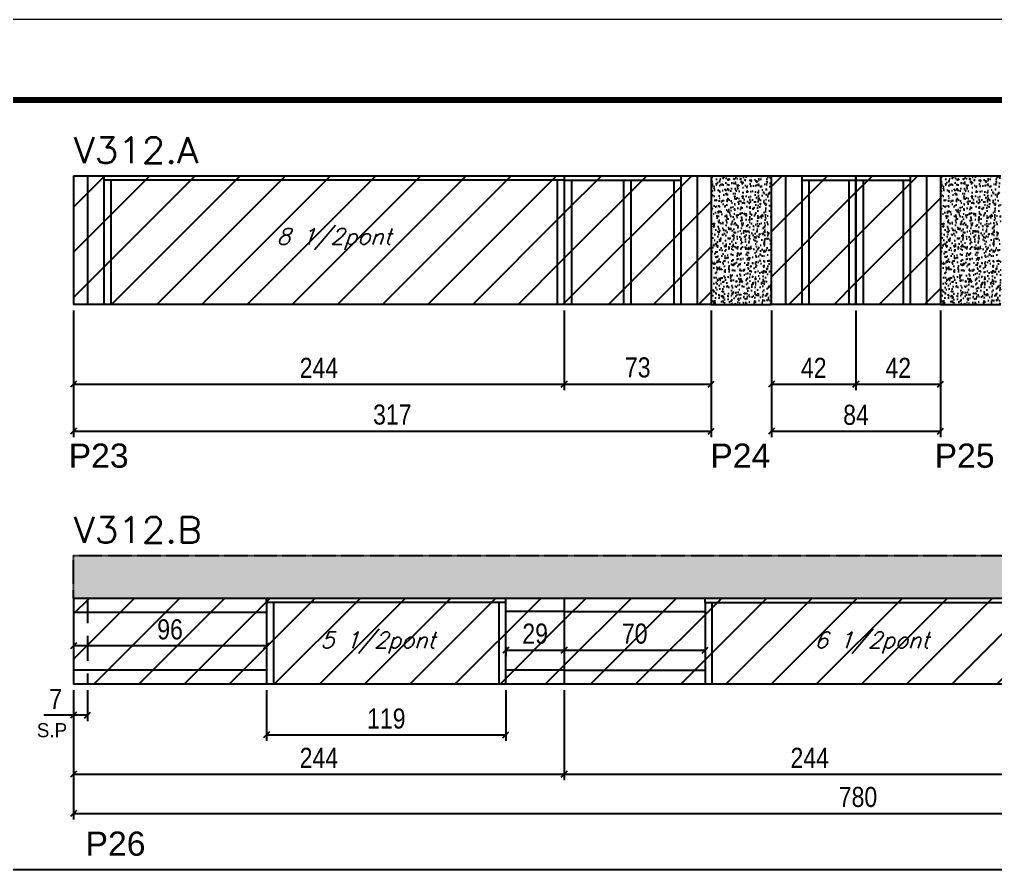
# Model space of a CAD drawing. Extents: x 137137 to 143418, y 10464 to 34486.
# Drawn here: x 142322.4 to 142807.5, y 32912 to 33337.2 of the extents above; entities that cross this region are included whole.
import ezdxf

# ---------------------------------------------------------------- set-up
doc = ezdxf.new("R2010")
doc.units = 0
doc.linetypes.add('DASHED', pattern=[0.75, 0.5, -0.25])
doc.linetypes.add('HIDDEN', pattern=[0.375, 0.25, -0.125])
for name, color, linetype in [('5', 5, 'Continuous'), ('COTA', 241, 'Continuous'), ('Painéis', 200, 'Continuous'), ('Reaproveitamento', 251, 'Continuous'), ('SARR_2.2x7', 40, 'Continuous'), ('SARR_3.5x7', 81, 'Continuous'), ('texto', 7, 'Continuous')]:
    doc.layers.add(name, color=color, linetype=linetype)
for name, color, linetype, lineweight in [('Folhas', 255, 'Continuous', 9), ('SARRAFO DE PRESSAO', 251, 'DASHED', 9), ('Texto Seção', 7, 'Continuous', 15)]:
    doc.layers.add(name, color=color, linetype=linetype, lineweight=lineweight)
doc.styles.add('COTA TECNICA', font='techl___.ttf', dxfattribs={"height": 10})
doc.styles.add('REGUA-120', font='ROMANS.shx', dxfattribs={"height": 15})
doc.styles.add('Romans', font='romans.shx')
doc.styles.add('ROMAS860', font='ROMAS860.SHX')
doc.styles.get("Standard").update_dxf_attribs({"font": 'arial.ttf'})
doc.dimstyles.new('PAINEL', dxfattribs={"dimtxt": 10, "dimasz": 3, "dimexe": 3, "dimexo": 3, "dimgap": 3, "dimtad": 1, "dimdec": 1, "dimzin": 12, "dimdsep": 46, "dimtxsty": 'COTA TECNICA', "dimblk1": 'OBLIQUE', "dimblk2": 'OBLIQUE', "dimsah": 1, "dimcen": 0.9, "dimclrd": 4, "dimclre": 4, "dimclrt": 240, "dimadec": 1, "dimazin": 3, "dimtfac": 1, "dimtdec": 1, "dimtmove": 0, "dimatfit": 3, "dimfxl": 1, "dimtolj": 1, "dimtzin": 12, "dimarcsym": 0})
pattern_1 = [(45, (9650.347, -739.436), (-11.2253202, 11.2253202), [])]
pattern_2 = [(45, (9650.347, -739.754), (-11.2253202, 11.2253202), [])]

# ---------------------------------------------------------------- blocks, each defined once
blk = doc.blocks.new('9999999999')
at = {"layer": 'Folhas'}
blk.add_lwpolyline([(98138.98, 34190.21), (99623.98, 34190.21), (99623.98, 35240.21), (98138.98, 35240.21)], close=True, dxfattribs=at)
at = {"layer": 'Folhas', "color": 30, "const_width": 3}
blk.add_lwpolyline([(98213.98, 34230.21), (99583.98, 34230.21), (99583.98, 35200.21), (98213.98, 35200.21)], close=True, dxfattribs=at)
blk = doc.blocks.new('_Oblique')
at = {"color": 0, "linetype": 'ByBlock', "lineweight": -2}
blk.add_line((-0.5, -0.5), (0.5, 0.5), dxfattribs=at)
blk = doc.blocks.new('*D224')
at = {"layer": 'COTA', "color": 4, "linetype": 'ByBlock', "lineweight": -2, "transparency": 16777216}
for p, q in [((142349.19, 33192.52), (142349.19, 33152.91)), ((142593.19, 33192.52), (142593.19, 33152.91)), ((142349.19, 33155.91), (142593.19, 33155.91))]:
    blk.add_line(p, q, dxfattribs=at)
at = {"layer": 'Defpoints', "color": 0, "linetype": 'ByBlock', "transparency": 16777216}
for p in [(142349.19, 33195.52), (142593.19, 33195.52), (142593.19, 33155.91)]:
    blk.add_point(p, dxfattribs=at)
at = {"layer": 'COTA', "color": 4, "linetype": 'ByBlock', "lineweight": -2, "transparency": 16777216, "xscale": 3, "yscale": 3, "zscale": 3, "rotation": 180}
blk.add_blockref('_Oblique', (142349.19, 33155.91), dxfattribs=at)
at = {"layer": 'COTA', "color": 4, "linetype": 'ByBlock', "lineweight": -2, "transparency": 16777216, "xscale": 3, "yscale": 3, "zscale": 3}
blk.add_blockref('_Oblique', (142593.19, 33155.91), dxfattribs=at)
at = {"layer": 'COTA', "color": 240, "linetype": 'ByBlock', "transparency": 16777216, "insert": (142471.19, 33163.98), "char_height": 10, "attachment_point": 5, "style": 'COTA TECNICA'}
blk.add_mtext('\\A1;244', dxfattribs=at)
blk = doc.blocks.new('*D225')
at = {"layer": 'COTA', "color": 4, "linetype": 'ByBlock', "lineweight": -2, "transparency": 16777216}
for p, q in [((142593.19, 33192.52), (142593.19, 33152.91)), ((142666.19, 33192.52), (142666.19, 33152.91)), ((142593.19, 33155.91), (142666.19, 33155.91))]:
    blk.add_line(p, q, dxfattribs=at)
at = {"layer": 'Defpoints', "color": 0, "linetype": 'ByBlock', "transparency": 16777216}
for p in [(142593.19, 33195.52), (142666.19, 33195.52), (142666.19, 33155.91)]:
    blk.add_point(p, dxfattribs=at)
at = {"layer": 'COTA', "color": 4, "linetype": 'ByBlock', "lineweight": -2, "transparency": 16777216, "xscale": 3, "yscale": 3, "zscale": 3, "rotation": 180}
blk.add_blockref('_Oblique', (142593.19, 33155.91), dxfattribs=at)
at = {"layer": 'COTA', "color": 4, "linetype": 'ByBlock', "lineweight": -2, "transparency": 16777216, "xscale": 3, "yscale": 3, "zscale": 3}
blk.add_blockref('_Oblique', (142666.19, 33155.91), dxfattribs=at)
at = {"layer": 'COTA', "color": 240, "linetype": 'ByBlock', "transparency": 16777216, "insert": (142629.69, 33164.13), "char_height": 10, "attachment_point": 5, "style": 'COTA TECNICA'}
blk.add_mtext('\\A1;73', dxfattribs=at)
blk = doc.blocks.new('*D313')
at = {"layer": 'COTA', "color": 4, "linetype": 'ByBlock', "lineweight": -2, "transparency": 16777216}
for p, q in [((142696.19, 33192.52), (142696.19, 33152.91)), ((142738.19, 33192.52), (142738.19, 33152.91)), ((142696.19, 33155.91), (142738.19, 33155.91))]:
    blk.add_line(p, q, dxfattribs=at)
at = {"layer": 'Defpoints', "color": 0, "linetype": 'ByBlock', "transparency": 16777216}
for p in [(142696.19, 33195.52), (142738.19, 33195.52), (142738.19, 33155.91)]:
    blk.add_point(p, dxfattribs=at)
at = {"layer": 'COTA', "color": 4, "linetype": 'ByBlock', "lineweight": -2, "transparency": 16777216, "xscale": 3, "yscale": 3, "zscale": 3, "rotation": 180}
blk.add_blockref('_Oblique', (142696.19, 33155.91), dxfattribs=at)
at = {"layer": 'COTA', "color": 4, "linetype": 'ByBlock', "lineweight": -2, "transparency": 16777216, "xscale": 3, "yscale": 3, "zscale": 3}
blk.add_blockref('_Oblique', (142738.19, 33155.91), dxfattribs=at)
at = {"layer": 'COTA', "color": 240, "linetype": 'ByBlock', "transparency": 16777216, "insert": (142717.19, 33163.98), "char_height": 10, "attachment_point": 5, "style": 'COTA TECNICA'}
blk.add_mtext('\\A1;42', dxfattribs=at)
blk = doc.blocks.new('*D314')
at = {"layer": 'COTA', "color": 4, "linetype": 'ByBlock', "lineweight": -2, "transparency": 16777216}
for p, q in [((142738.19, 33192.52), (142738.19, 33152.91)), ((142780.19, 33192.52), (142780.19, 33152.91)), ((142738.19, 33155.91), (142780.19, 33155.91))]:
    blk.add_line(p, q, dxfattribs=at)
at = {"layer": 'Defpoints', "color": 0, "linetype": 'ByBlock', "transparency": 16777216}
for p in [(142738.19, 33195.52), (142780.19, 33195.52), (142780.19, 33155.91)]:
    blk.add_point(p, dxfattribs=at)
at = {"layer": 'COTA', "color": 4, "linetype": 'ByBlock', "lineweight": -2, "transparency": 16777216, "xscale": 3, "yscale": 3, "zscale": 3, "rotation": 180}
blk.add_blockref('_Oblique', (142738.19, 33155.91), dxfattribs=at)
at = {"layer": 'COTA', "color": 4, "linetype": 'ByBlock', "lineweight": -2, "transparency": 16777216, "xscale": 3, "yscale": 3, "zscale": 3}
blk.add_blockref('_Oblique', (142780.19, 33155.91), dxfattribs=at)
at = {"layer": 'COTA', "color": 240, "linetype": 'ByBlock', "transparency": 16777216, "insert": (142759.19, 33163.98), "char_height": 10, "attachment_point": 5, "style": 'COTA TECNICA'}
blk.add_mtext('\\A1;42', dxfattribs=at)
blk = doc.blocks.new('*D211')
at = {"layer": 'COTA', "color": 4, "linetype": 'ByBlock', "lineweight": -2, "transparency": 16777216}
for p, q in [((142349.19, 33003.7), (142349.19, 32958.96)), ((142593.19, 33003.7), (142593.19, 32958.96)), ((142349.19, 32961.96), (142593.19, 32961.96))]:
    blk.add_line(p, q, dxfattribs=at)
at = {"layer": 'Defpoints', "color": 0, "linetype": 'ByBlock', "transparency": 16777216}
for p in [(142349.19, 33006.7), (142593.19, 33006.7), (142593.19, 32961.96)]:
    blk.add_point(p, dxfattribs=at)
at = {"layer": 'COTA', "color": 4, "linetype": 'ByBlock', "lineweight": -2, "transparency": 16777216, "xscale": 3, "yscale": 3, "zscale": 3, "rotation": 180}
blk.add_blockref('_Oblique', (142349.19, 32961.96), dxfattribs=at)
at = {"layer": 'COTA', "color": 4, "linetype": 'ByBlock', "lineweight": -2, "transparency": 16777216, "xscale": 3, "yscale": 3, "zscale": 3}
blk.add_blockref('_Oblique', (142593.19, 32961.96), dxfattribs=at)
at = {"layer": 'COTA', "color": 240, "linetype": 'ByBlock', "transparency": 16777216, "insert": (142471.19, 32970.03), "char_height": 10, "attachment_point": 5, "style": 'COTA TECNICA'}
blk.add_mtext('\\A1;244', dxfattribs=at)
blk = doc.blocks.new('*D212')
at = {"layer": 'COTA', "color": 4, "linetype": 'ByBlock', "lineweight": -2, "transparency": 16777216}
for p, q in [((142593.19, 33003.7), (142593.19, 32958.96)), ((142837.19, 33003.7), (142837.19, 32958.96)), ((142593.19, 32961.96), (142837.19, 32961.96))]:
    blk.add_line(p, q, dxfattribs=at)
at = {"layer": 'Defpoints', "color": 0, "linetype": 'ByBlock', "transparency": 16777216}
for p in [(142593.19, 33006.7), (142837.19, 33006.7), (142837.19, 32961.96)]:
    blk.add_point(p, dxfattribs=at)
at = {"layer": 'COTA', "color": 4, "linetype": 'ByBlock', "lineweight": -2, "transparency": 16777216, "xscale": 3, "yscale": 3, "zscale": 3, "rotation": 180}
blk.add_blockref('_Oblique', (142593.19, 32961.96), dxfattribs=at)
at = {"layer": 'COTA', "color": 4, "linetype": 'ByBlock', "lineweight": -2, "transparency": 16777216, "xscale": 3, "yscale": 3, "zscale": 3}
blk.add_blockref('_Oblique', (142837.19, 32961.96), dxfattribs=at)
at = {"layer": 'COTA', "color": 240, "linetype": 'ByBlock', "transparency": 16777216, "insert": (142715.19, 32970.03), "char_height": 10, "attachment_point": 5, "style": 'COTA TECNICA'}
blk.add_mtext('\\A1;244', dxfattribs=at)
blk = doc.blocks.new('*D317')
at = {"layer": 'COTA', "color": 4, "linetype": 'ByBlock', "lineweight": -2, "transparency": 16777216}
for p, q in [((142349.19, 33003.7), (142349.19, 32988.25)), ((142356.19, 33003.7), (142356.19, 32988.25)), ((142349.19, 32991.25), (142334.46, 32991.25)), ((142356.19, 32991.25), (142349.19, 32991.25))]:
    blk.add_line(p, q, dxfattribs=at)
at = {"layer": 'Defpoints', "color": 0, "linetype": 'ByBlock', "transparency": 16777216}
for p in [(142349.19, 33006.7), (142356.19, 33006.7), (142349.19, 32991.25)]:
    blk.add_point(p, dxfattribs=at)
at = {"layer": 'COTA', "color": 4, "linetype": 'ByBlock', "lineweight": -2, "transparency": 16777216, "xscale": 3, "yscale": 3, "zscale": 3, "rotation": 180}
blk.add_blockref('_Oblique', (142349.19, 32991.25), dxfattribs=at)
at = {"layer": 'COTA', "color": 4, "linetype": 'ByBlock', "lineweight": -2, "transparency": 16777216, "xscale": 3, "yscale": 3, "zscale": 3}
blk.add_blockref('_Oblique', (142356.19, 32991.25), dxfattribs=at)
at = {"layer": 'COTA', "color": 240, "linetype": 'ByBlock', "transparency": 16777216, "insert": (142340.33, 32999.32), "char_height": 10, "attachment_point": 5, "style": 'COTA TECNICA'}
blk.add_mtext('\\A1;7', dxfattribs=at)
blk = doc.blocks.new('*D318')
at = {"layer": 'COTA', "color": 4, "linetype": 'ByBlock', "lineweight": -2, "transparency": 16777216}
for p, q in [((142445.19, 33025.74), (142349.19, 33025.74)), ((142349.19, 33025.1), (142349.19, 33022.74)), ((142445.19, 33024), (142445.19, 33022.74))]:
    blk.add_line(p, q, dxfattribs=at)
at = {"layer": 'Defpoints', "color": 0, "linetype": 'ByBlock', "transparency": 16777216}
for p in [(142349.19, 33028.1), (142445.19, 33027), (142349.19, 33025.74)]:
    blk.add_point(p, dxfattribs=at)
at = {"layer": 'COTA', "color": 4, "linetype": 'ByBlock', "lineweight": -2, "transparency": 16777216, "xscale": 3, "yscale": 3, "zscale": 3, "rotation": 180}
blk.add_blockref('_Oblique', (142349.19, 33025.74), dxfattribs=at)
at = {"layer": 'COTA', "color": 4, "linetype": 'ByBlock', "lineweight": -2, "transparency": 16777216, "xscale": 3, "yscale": 3, "zscale": 3}
blk.add_blockref('_Oblique', (142445.19, 33025.74), dxfattribs=at)
at = {"layer": 'COTA', "color": 240, "linetype": 'ByBlock', "transparency": 16777216, "insert": (142397.19, 33033.87), "char_height": 10, "attachment_point": 5, "style": 'COTA TECNICA'}
blk.add_mtext('\\A1;96', dxfattribs=at)
blk = doc.blocks.new('*D319')
at = {"layer": 'COTA', "color": 4, "linetype": 'ByBlock', "lineweight": -2, "transparency": 16777216}
for p, q in [((142564.19, 33025.1), (142564.19, 33020.65)), ((142564.19, 33023.65), (142593.19, 33023.65)), ((142593.19, 33025.1), (142593.19, 33020.65))]:
    blk.add_line(p, q, dxfattribs=at)
at = {"layer": 'Defpoints', "color": 0, "linetype": 'ByBlock', "transparency": 16777216}
for p in [(142564.19, 33028.1), (142593.19, 33028.1), (142593.19, 33023.65)]:
    blk.add_point(p, dxfattribs=at)
at = {"layer": 'COTA', "color": 4, "linetype": 'ByBlock', "lineweight": -2, "transparency": 16777216, "xscale": 3, "yscale": 3, "zscale": 3, "rotation": 180}
blk.add_blockref('_Oblique', (142564.19, 33023.65), dxfattribs=at)
at = {"layer": 'COTA', "color": 4, "linetype": 'ByBlock', "lineweight": -2, "transparency": 16777216, "xscale": 3, "yscale": 3, "zscale": 3}
blk.add_blockref('_Oblique', (142593.19, 33023.65), dxfattribs=at)
at = {"layer": 'COTA', "color": 240, "linetype": 'ByBlock', "transparency": 16777216, "insert": (142578.69, 33031.73), "char_height": 10, "attachment_point": 5, "style": 'COTA TECNICA'}
blk.add_mtext('\\A1;29', dxfattribs=at)
blk = doc.blocks.new('*D320')
at = {"layer": 'COTA', "color": 4, "linetype": 'ByBlock', "lineweight": -2, "transparency": 16777216}
for p, q in [((142593.19, 33025.1), (142593.19, 33020.65)), ((142593.19, 33023.65), (142663.19, 33023.65)), ((142663.19, 33024), (142663.19, 33020.65))]:
    blk.add_line(p, q, dxfattribs=at)
at = {"layer": 'Defpoints', "color": 0, "linetype": 'ByBlock', "transparency": 16777216}
for p in [(142593.19, 33028.1), (142663.19, 33027), (142663.19, 33023.65)]:
    blk.add_point(p, dxfattribs=at)
at = {"layer": 'COTA', "color": 4, "linetype": 'ByBlock', "lineweight": -2, "transparency": 16777216, "xscale": 3, "yscale": 3, "zscale": 3, "rotation": 180}
blk.add_blockref('_Oblique', (142593.19, 33023.65), dxfattribs=at)
at = {"layer": 'COTA', "color": 4, "linetype": 'ByBlock', "lineweight": -2, "transparency": 16777216, "xscale": 3, "yscale": 3, "zscale": 3}
blk.add_blockref('_Oblique', (142663.19, 33023.65), dxfattribs=at)
at = {"layer": 'COTA', "color": 240, "linetype": 'ByBlock', "transparency": 16777216, "insert": (142628.19, 33031.75), "char_height": 10, "attachment_point": 5, "style": 'COTA TECNICA'}
blk.add_mtext('\\A1;70', dxfattribs=at)
blk = doc.blocks.new('*D357')
at = {"layer": 'COTA', "color": 4, "linetype": 'ByBlock', "lineweight": -2, "transparency": 16777216}
for p, q in [((142445.19, 33003.7), (142445.19, 32978.44)), ((142564.19, 33003.7), (142564.19, 32978.44)), ((142445.19, 32981.44), (142564.19, 32981.44))]:
    blk.add_line(p, q, dxfattribs=at)
at = {"layer": 'Defpoints', "color": 0, "linetype": 'ByBlock', "transparency": 16777216}
for p in [(142445.19, 33006.7), (142564.19, 33006.7), (142564.19, 32981.44)]:
    blk.add_point(p, dxfattribs=at)
at = {"layer": 'COTA', "color": 4, "linetype": 'ByBlock', "lineweight": -2, "transparency": 16777216, "xscale": 3, "yscale": 3, "zscale": 3, "rotation": 180}
blk.add_blockref('_Oblique', (142445.19, 32981.44), dxfattribs=at)
at = {"layer": 'COTA', "color": 4, "linetype": 'ByBlock', "lineweight": -2, "transparency": 16777216, "xscale": 3, "yscale": 3, "zscale": 3}
blk.add_blockref('_Oblique', (142564.19, 32981.44), dxfattribs=at)
at = {"layer": 'COTA', "color": 240, "linetype": 'ByBlock', "transparency": 16777216, "insert": (142504.69, 32989.52), "char_height": 10, "attachment_point": 5, "style": 'COTA TECNICA'}
blk.add_mtext('\\A1;119', dxfattribs=at)
blk = doc.blocks.new('*D394')
at = {"layer": 'COTA', "color": 4, "linetype": 'ByBlock', "lineweight": -2, "transparency": 16777216}
for p, q in [((142349.19, 33192.52), (142349.19, 33129.47)), ((142666.19, 33192.52), (142666.19, 33129.47)), ((142349.19, 33132.47), (142666.19, 33132.47))]:
    blk.add_line(p, q, dxfattribs=at)
at = {"layer": 'Defpoints', "color": 0, "linetype": 'ByBlock', "transparency": 16777216}
for p in [(142349.19, 33195.52), (142666.19, 33195.52), (142666.19, 33132.47)]:
    blk.add_point(p, dxfattribs=at)
at = {"layer": 'COTA', "color": 4, "linetype": 'ByBlock', "lineweight": -2, "transparency": 16777216, "xscale": 3, "yscale": 3, "zscale": 3, "rotation": 180}
blk.add_blockref('_Oblique', (142349.19, 33132.47), dxfattribs=at)
at = {"layer": 'COTA', "color": 4, "linetype": 'ByBlock', "lineweight": -2, "transparency": 16777216, "xscale": 3, "yscale": 3, "zscale": 3}
blk.add_blockref('_Oblique', (142666.19, 33132.47), dxfattribs=at)
at = {"layer": 'COTA', "color": 240, "linetype": 'ByBlock', "transparency": 16777216, "insert": (142507.69, 33140.69), "char_height": 10, "attachment_point": 5, "style": 'COTA TECNICA'}
blk.add_mtext('\\A1;317', dxfattribs=at)
blk = doc.blocks.new('*D395')
at = {"layer": 'COTA', "color": 4, "linetype": 'ByBlock', "lineweight": -2, "transparency": 16777216}
for p, q in [((142696.19, 33192.52), (142696.19, 33129.47)), ((142780.19, 33192.52), (142780.19, 33129.47)), ((142696.19, 33132.47), (142780.19, 33132.47))]:
    blk.add_line(p, q, dxfattribs=at)
at = {"layer": 'Defpoints', "color": 0, "linetype": 'ByBlock', "transparency": 16777216}
for p in [(142696.19, 33195.52), (142780.19, 33195.52), (142780.19, 33132.47)]:
    blk.add_point(p, dxfattribs=at)
at = {"layer": 'COTA', "color": 4, "linetype": 'ByBlock', "lineweight": -2, "transparency": 16777216, "xscale": 3, "yscale": 3, "zscale": 3, "rotation": 180}
blk.add_blockref('_Oblique', (142696.19, 33132.47), dxfattribs=at)
at = {"layer": 'COTA', "color": 4, "linetype": 'ByBlock', "lineweight": -2, "transparency": 16777216, "xscale": 3, "yscale": 3, "zscale": 3}
blk.add_blockref('_Oblique', (142780.19, 33132.47), dxfattribs=at)
at = {"layer": 'COTA', "color": 240, "linetype": 'ByBlock', "transparency": 16777216, "insert": (142738.19, 33140.56), "char_height": 10, "attachment_point": 5, "style": 'COTA TECNICA'}
blk.add_mtext('\\A1;84', dxfattribs=at)
blk = doc.blocks.new('*D397')
at = {"layer": 'COTA', "color": 4, "linetype": 'ByBlock', "lineweight": -2, "transparency": 16777216}
for p, q in [((142349.19, 33003.7), (142349.19, 32939.4)), ((143129.19, 33003.7), (143129.19, 32939.4)), ((142349.19, 32942.4), (143129.19, 32942.4))]:
    blk.add_line(p, q, dxfattribs=at)
at = {"layer": 'Defpoints', "color": 0, "linetype": 'ByBlock', "transparency": 16777216}
for p in [(142349.19, 33006.7), (143129.19, 33006.7), (143129.19, 32942.4)]:
    blk.add_point(p, dxfattribs=at)
at = {"layer": 'COTA', "color": 4, "linetype": 'ByBlock', "lineweight": -2, "transparency": 16777216, "xscale": 3, "yscale": 3, "zscale": 3, "rotation": 180}
blk.add_blockref('_Oblique', (142349.19, 32942.4), dxfattribs=at)
at = {"layer": 'COTA', "color": 4, "linetype": 'ByBlock', "lineweight": -2, "transparency": 16777216, "xscale": 3, "yscale": 3, "zscale": 3}
blk.add_blockref('_Oblique', (143129.19, 32942.4), dxfattribs=at)
at = {"layer": 'COTA', "color": 240, "linetype": 'ByBlock', "transparency": 16777216, "insert": (142739.19, 32950.53), "char_height": 10, "attachment_point": 5, "style": 'COTA TECNICA'}
blk.add_mtext('\\A1;780', dxfattribs=at)

msp = doc.modelspace()

# ---------------------------------------------------------------- hatches: boundary and pattern name
at = {"layer": 'COTA', "linetype": 'ByBlock'}
h = msp.add_hatch(dxfattribs=at)
h.set_pattern_fill('AR-CONC', color=256, scale=0.03)
h.set_pattern_definition([(50, (9672.8466, -664.9356), (5.46554007, -0.47817257), [0.5715, -6.2865]), (355, (9672.8466, -664.9356), (-1.05730264, 5.73170536), [0.4572, -5.02921753]), (100.4514447, (9673.302, -664.9754), (4.40823741, 5.25353256), [0.48570026, -5.34270734]), (46.1842, (9672.8466, -663.4116), (8.13237123, -1.26126984), [0.85725, -9.42975]), (96.6355576, (9673.524, -663.517), (7.122124, 7.42278374), [0.7285507, -8.01406824]), (351.184151, (9672.847, -663.4116), (7.122124, 7.42278374), [0.685799, -7.54379196]), (21, (9673.6086, -663.7926), (4.54843174, -3.06795595), [0.5715, -6.2865]), (326, (9673.6086, -663.7926), (1.85406085, 5.52563898), [0.4572, -5.0292]), (71.451445, (9673.9877, -664.048), (6.40249258, 2.45768307), [0.48570026, -5.34269813]), (37.5, (9672.8466, -664.9356), (0.092658098, 2.536651166), [0, -4.96824, 0, -5.1054, 0, -5.04825]), (7.5, (9672.8466, -664.9356), (2.004589875, 3.005417245), [0, -2.91084, 0, -4.85394, 0, -1.92405]), (327.5, (9671.1474, -664.9356), (4.067717855, -0.17186232), [0, -1.905, 0, -5.9436, 0, -7.8867]), (317.5, (9670.3854, -664.9356), (4.44387544, 0.76279473), [0, -2.4765, 0, -3.94716, 0, -5.6007])])
h.paths.add_polyline_path([(142696.19, 33259.52), (142666.19, 33259.52), (142666.19, 33195.52), (142696.19, 33195.52)])
h = msp.add_hatch(dxfattribs=at)
h.set_pattern_fill('AR-CONC', color=256, scale=0.03)
h.set_pattern_definition([(50, (9786.8466, -664.9356), (5.46554007, -0.47817257), [0.5715, -6.2865]), (355, (9786.8466, -664.9356), (-1.05730264, 5.73170536), [0.4572, -5.02921753]), (100.4514447, (9787.302, -664.9754), (4.40823741, 5.25353256), [0.48570026, -5.34270734]), (46.1842, (9786.8466, -663.4116), (8.13237123, -1.26126984), [0.85725, -9.42975]), (96.6355576, (9787.524, -663.517), (7.122124, 7.42278374), [0.7285507, -8.01406824]), (351.184151, (9786.847, -663.4116), (7.122124, 7.42278374), [0.685799, -7.54379196]), (21, (9787.6086, -663.7926), (4.54843174, -3.06795595), [0.5715, -6.2865]), (326, (9787.6086, -663.7926), (1.85406085, 5.52563898), [0.4572, -5.0292]), (71.451445, (9787.9877, -664.048), (6.40249258, 2.45768307), [0.48570026, -5.34269813]), (37.5, (9786.8466, -664.9356), (0.092658098, 2.536651166), [0, -4.96824, 0, -5.1054, 0, -5.04825]), (7.5, (9786.8466, -664.9356), (2.004589875, 3.005417245), [0, -2.91084, 0, -4.85394, 0, -1.92405]), (327.5, (9785.1474, -664.9356), (4.067717855, -0.17186232), [0, -1.905, 0, -5.9436, 0, -7.8867]), (317.5, (9784.3854, -664.9356), (4.44387544, 0.76279473), [0, -2.4765, 0, -3.94716, 0, -5.6007])])
h.paths.add_polyline_path([(142810.19, 33259.52), (142780.19, 33259.52), (142780.19, 33195.52), (142810.19, 33195.52)])
h = msp.add_hatch(dxfattribs=at)
h.set_pattern_fill('AR-CONC', color=256, scale=0.03)
h.set_pattern_definition([(50, (9650.3466, -739.754), (5.46554007, -0.47817257), [0.5715, -6.2865]), (355, (9650.3466, -739.754), (-1.05730264, 5.73170536), [0.4572, -5.02921753]), (100.4514447, (9650.802, -739.794), (4.40823741, 5.25353256), [0.48570026, -5.34270734]), (46.1842, (9650.3466, -738.23), (8.13237123, -1.26126984), [0.85725, -9.42975]), (96.6355576, (9651.024, -738.335), (7.122124, 7.42278374), [0.7285507, -8.01406824]), (351.184151, (9650.347, -738.23), (7.122124, 7.42278374), [0.685799, -7.54379196]), (21, (9651.1086, -738.611), (4.54843174, -3.06795595), [0.5715, -6.2865]), (326, (9651.1086, -738.611), (1.85406085, 5.52563898), [0.4572, -5.0292]), (71.451445, (9651.4877, -738.8666), (6.40249258, 2.45768307), [0.48570026, -5.34269813]), (37.5, (9650.3466, -739.754), (0.092658098, 2.536651166), [0, -4.96824, 0, -5.1054, 0, -5.04825]), (7.5, (9650.3466, -739.754), (2.004589875, 3.005417245), [0, -2.91084, 0, -4.85394, 0, -1.92405]), (327.5, (9648.6474, -739.754), (4.067717855, -0.17186232), [0, -1.905, 0, -5.9436, 0, -7.8867]), (317.5, (9647.8854, -739.754), (4.44387544, 0.76279473), [0, -2.4765, 0, -3.94716, 0, -5.6007])])
h.paths.add_polyline_path([(142349.19, 33070.7), (142349.19, 33049.5), (142593.19, 33049.5), (142837.19, 33049.5), (142885.19, 33049.5), (143129.19, 33049.5), (143129.19, 33070.7)])
at = {"layer": 'Reaproveitamento', "linetype": 'ByBlock'}
h = msp.add_hatch(dxfattribs=at)
h.set_pattern_fill('ANSI31', color=256, scale=5)
h.set_pattern_definition(pattern_1)
h.paths.add_polyline_path([(142593.19, 33195.52), (142593.19, 33259.52), (142349.19, 33259.52), (142349.19, 33195.52)])
h.paths.add_polyline_path([(142442.32, 33220.03), (142509.94, 33220.03), (142515.44, 33236.01), (142447.82, 33236.01)], flags=24)
h = msp.add_hatch(dxfattribs=at)
h.set_pattern_fill('ANSI31', color=256, scale=5)
h.set_pattern_definition(pattern_1)
h.paths.add_polyline_path([(142666.19, 33195.52), (142666.19, 33259.52), (142593.19, 33259.52), (142593.19, 33195.52)])
h = msp.add_hatch(dxfattribs=at)
h.set_pattern_fill('ANSI31', color=256, scale=5)
h.set_pattern_definition(pattern_1)
h.paths.add_polyline_path([(142738.19, 33259.52), (142696.19, 33259.52), (142696.19, 33195.52), (142738.19, 33195.52)])
h = msp.add_hatch(dxfattribs=at)
h.set_pattern_fill('ANSI31', color=256, scale=5)
h.set_pattern_definition(pattern_1)
h.paths.add_polyline_path([(142780.19, 33259.52), (142738.19, 33259.52), (142738.19, 33195.52), (142780.19, 33195.52)])
h = msp.add_hatch(dxfattribs=at)
h.set_pattern_fill('ANSI31', color=256, scale=5)
h.set_pattern_definition(pattern_2)
h.paths.add_polyline_path([(142349.19, 33049.5), (142349.19, 33006.7), (142593.19, 33006.7), (142593.19, 33049.5)])
h.paths.add_polyline_path([(142386.18, 33024.05), (142408.79, 33024.05), (142408.79, 33044.63), (142386.18, 33044.63)], flags=24)
h.paths.add_polyline_path([(142568.17, 33021.87), (142589.95, 33021.87), (142589.95, 33042.45), (142568.17, 33042.45)], flags=24)
h.paths.add_polyline_path([(142464.12, 33019.33), (142531.74, 33019.33), (142537.24, 33035.3), (142469.62, 33035.3)], flags=24)
h = msp.add_hatch(dxfattribs=at)
h.set_pattern_fill('ANSI31', color=256, scale=5)
h.set_pattern_definition(pattern_2)
h.paths.add_polyline_path([(142593.19, 33049.5), (142593.19, 33006.7), (142837.19, 33006.7), (142837.19, 33049.5)])
h.paths.add_polyline_path([(142617.83, 33021.92), (142638.8, 33021.92), (142638.8, 33042.51), (142617.83, 33042.51)], flags=24)
h.paths.add_polyline_path([(142709.69, 33019.33), (142776.92, 33019.33), (142782.42, 33035.3), (142715.19, 33035.3)], flags=24)

# ---------------------------------------------------------------- linework, layer by layer
at = {"layer": 'COTA', "linetype": 'ByBlock'}
for p, q in [((142666.19, 33259.52), (142696.19, 33259.52)), ((142780.19, 33259.52), (142810.19, 33259.52)), ((142666.19, 33195.52), (142696.19, 33195.52)), ((142780.19, 33195.52), (142810.19, 33195.52)), ((143350.79, 32914.35), (141980.79, 32914.35))]:
    msp.add_line(p, q, dxfattribs=at)
at = {"layer": 'COTA', "linetype": 'DASHED', "ltscale": 0.3}
for p, q in [((142349.19, 33049.5), (142349.19, 33070.7)), ((142349.19, 33070.7), (143129.19, 33070.7))]:
    msp.add_line(p, q, dxfattribs=at)
at = {"layer": 'Painéis'}
for p, q in [((142349.19, 33259.52), (142593.19, 33259.52)), ((142349.19, 33259.52), (142349.19, 33195.52)), ((142593.19, 33259.52), (142666.19, 33259.52)), ((142593.19, 33259.52), (142593.19, 33195.52)), ((142593.19, 33259.52), (142593.19, 33195.52)), ((142666.19, 33259.52), (142666.19, 33195.52)), ((142593.19, 33195.52), (142349.19, 33195.52)), ((142666.19, 33195.52), (142593.19, 33195.52)), ((142349.19, 33049.5), (142593.19, 33049.5)), ((142349.19, 33049.5), (142349.19, 33006.7)), ((142593.19, 33049.5), (142837.19, 33049.5)), ((142593.19, 33049.5), (142593.19, 33006.7)), ((142593.19, 33049.5), (142593.19, 33006.7)), ((142593.19, 33006.7), (142349.19, 33006.7)), ((142837.19, 33006.7), (142593.19, 33006.7))]:
    msp.add_line(p, q, dxfattribs=at)
at = {"layer": 'Painéis', "linetype": 'ByBlock'}
for points in [[(142696.19, 33259.52), (142738.19, 33259.52), (142738.19, 33195.52), (142696.19, 33195.52)], [(142738.19, 33259.52), (142780.19, 33259.52), (142780.19, 33195.52), (142738.19, 33195.52)]]:
    msp.add_lwpolyline(points, close=True, dxfattribs=at)
at = {"layer": 'SARR_2.2x7', "linetype": 'Continuous', "ltscale": 50}
for p, q in [((142356.19, 33259.52), (142356.19, 33195.52)), ((142593.19, 33257.32), (142364.19, 33257.32)), ((142593.19, 33257.32), (142651.19, 33257.32)), ((142659.19, 33259.52), (142659.19, 33195.52)), ((142703.19, 33259.52), (142703.19, 33195.52)), ((142711.19, 33257.32), (142738.19, 33257.32)), ((142738.19, 33257.32), (142765.19, 33257.32)), ((142773.19, 33259.52), (142773.19, 33195.52)), ((142445.19, 33047.3), (142445.19, 33049.5)), ((142564.19, 33047.3), (142445.19, 33047.3)), ((142663.19, 33047.3), (142663.19, 33049.5)), ((142663.19, 33047.3), (142837.19, 33047.3)), ((142349.19, 33042.5), (142445.19, 33042.5)), ((142593.19, 33042.76), (142564.19, 33042.76)), ((142593.19, 33042.76), (142663.19, 33042.76)), ((142445.19, 33013.7), (142349.19, 33013.7)), ((142593.19, 33013.7), (142564.19, 33013.7)), ((142593.19, 33013.7), (142663.19, 33013.7))]:
    msp.add_line(p, q, dxfattribs=at)
at = {"layer": 'SARR_2.2x7', "linetype": 'HIDDEN', "ltscale": 50}
msp.add_line((142356.19, 33049.5), (142356.19, 33006.7), dxfattribs=at)
at = {"layer": 'SARR_3.5x7'}
for p, q in [((142364.19, 33259.52), (142364.19, 33195.52)), ((142367.69, 33257.32), (142367.69, 33195.52)), ((142589.69, 33257.32), (142589.69, 33195.52)), ((142596.69, 33257.32), (142596.69, 33195.52)), ((142622.69, 33257.32), (142622.69, 33195.52)), ((142626.19, 33257.32), (142626.19, 33195.52)), ((142647.69, 33257.32), (142647.69, 33195.52)), ((142651.19, 33259.52), (142651.19, 33195.52)), ((142711.19, 33259.52), (142711.19, 33195.52)), ((142714.69, 33257.32), (142714.69, 33195.52)), ((142734.69, 33257.32), (142734.69, 33195.52)), ((142741.69, 33257.32), (142741.69, 33195.52)), ((142761.69, 33257.32), (142761.69, 33195.52)), ((142765.19, 33259.52), (142765.19, 33195.52)), ((142445.19, 33047.3), (142445.19, 33006.7)), ((142448.69, 33047.3), (142448.69, 33006.7)), ((142560.69, 33047.3), (142560.69, 33006.7)), ((142564.19, 33006.7), (142564.19, 33049.5)), ((142663.19, 33047.3), (142663.19, 33006.7)), ((142666.69, 33006.7), (142666.69, 33047.3))]:
    msp.add_line(p, q, dxfattribs=at)

# ---------------------------------------------------------------- block references
at = {"layer": 'SARRAFO DE PRESSAO', "color": 6, "linetype": 'ByBlock'}
msp.add_blockref('9999999999', (43766.81, -1903), dxfattribs=at)

# ---------------------------------------------------------------- texts
at = {"layer": '5', "linetype": 'Continuous'}
for s, p in [('P23', (142346.77, 33114.31)), ('P24', (142665.77, 33114.31)), ('P25', (142777.27, 33114.31)), ('P26', (142355.16, 32921.36))]:
    msp.add_text(s, height=12, rotation=0, dxfattribs=at).set_placement(p)
at = {"layer": 'texto', "color": 2, "char_height": 8, "attachment_point": 5, "style": 'Romans'}
for s, insert in [('{\\Q19;\\C256;8 1/2pont}', (142478.69, 33228.02)), ('{\\Q19;\\C256;5 1/2pont}', (142500.49, 33027.32)), ('{\\Q19;\\C256;6 1/2pont}', (142745.99, 33027.32))]:
    msp.add_mtext(s, dxfattribs=dict(at, insert=insert))
at = {"layer": 'texto', "color": 4, "insert": (142338.49, 32983.75), "char_height": 7, "attachment_point": 5, "style": 'ROMAS860'}
msp.add_mtext('S.P', dxfattribs=at)
at = {"layer": 'Texto Seção', "style": 'REGUA-120', "width": 1.05}
for s, p in [('V312.A', (142349.19, 33265.71)), ('V312.B', (142349.19, 33076.89))]:
    msp.add_text(s, height=13, dxfattribs=at).set_placement(p)

# ---------------------------------------------------------------- dimensions: what is measured, and where the dimension line sits
at = {"layer": 'COTA', "linetype": 'ByBlock'}
for base, p1, p2, picture, middle in [((142593.19, 33155.91), (142349.19, 33195.52), (142593.19, 33195.52), '*D224', (142471.19, 33163.98)), ((142666.19, 33132.47), (142349.19, 33195.52), (142666.19, 33195.52), '*D394', (142507.69, 33140.69)), ((142666.19, 33155.91), (142593.19, 33195.52), (142666.19, 33195.52), '*D225', (142629.69, 33164.13)), ((142738.19, 33155.91), (142696.19, 33195.52), (142738.19, 33195.52), '*D313', (142717.19, 33163.98)), ((142780.19, 33132.47), (142696.19, 33195.52), (142780.19, 33195.52), '*D395', (142738.19, 33140.56)), ((142780.19, 33155.91), (142738.19, 33195.52), (142780.19, 33195.52), '*D314', (142759.19, 33163.98)), ((142349.19, 32991.25), (142356.19, 33006.7), (142349.19, 33006.7), '*D317', (142340.33, 32999.32)), ((142593.19, 32961.96), (142349.19, 33006.7), (142593.19, 33006.7), '*D211', (142471.19, 32970.03)), ((143129.19, 32942.4), (142349.19, 33006.7), (143129.19, 33006.7), '*D397', (142739.19, 32950.53)), ((142564.19, 32981.44), (142445.19, 33006.7), (142564.19, 33006.7), '*D357', (142504.69, 32989.52)), ((142837.19, 32961.96), (142593.19, 33006.7), (142837.19, 33006.7), '*D212', (142715.19, 32970.03))]:
    dim = msp.add_linear_dim(base=base, p1=p1, p2=p2, dimstyle='PAINEL', dxfattribs=at)
    dim.commit()
    dim.dimension.update_dxf_attribs({"geometry": picture, "text_midpoint": middle})
for base, p1, p2, picture, middle in [((142349.19, 33025.74), (142445.19, 33027), (142349.19, 33028.1), '*D318', (142397.19, 33025.74)), ((142593.19, 33023.65), (142564.19, 33028.1), (142593.19, 33028.1), '*D319', (142578.69, 33023.65))]:
    dim = msp.add_linear_dim(base=base, p1=p1, p2=p2, dimstyle='PAINEL', dxfattribs=at)
    dim.commit()
    dim.dimension.update_dxf_attribs({"geometry": picture, "text_midpoint": middle, "dimtype": 160})
dim = msp.add_linear_dim(base=(142663.19, 33023.65), p1=(142593.19, 33028.1), p2=(142663.19, 33027), dimstyle='PAINEL', override={"dimtmove": 1}, dxfattribs=at)
dim.commit()
dim.dimension.update_dxf_attribs({"geometry": '*D320', "text_midpoint": (142628.19, 33023.65), "dimtype": 160})

doc.saveas('drawing.dxf')
